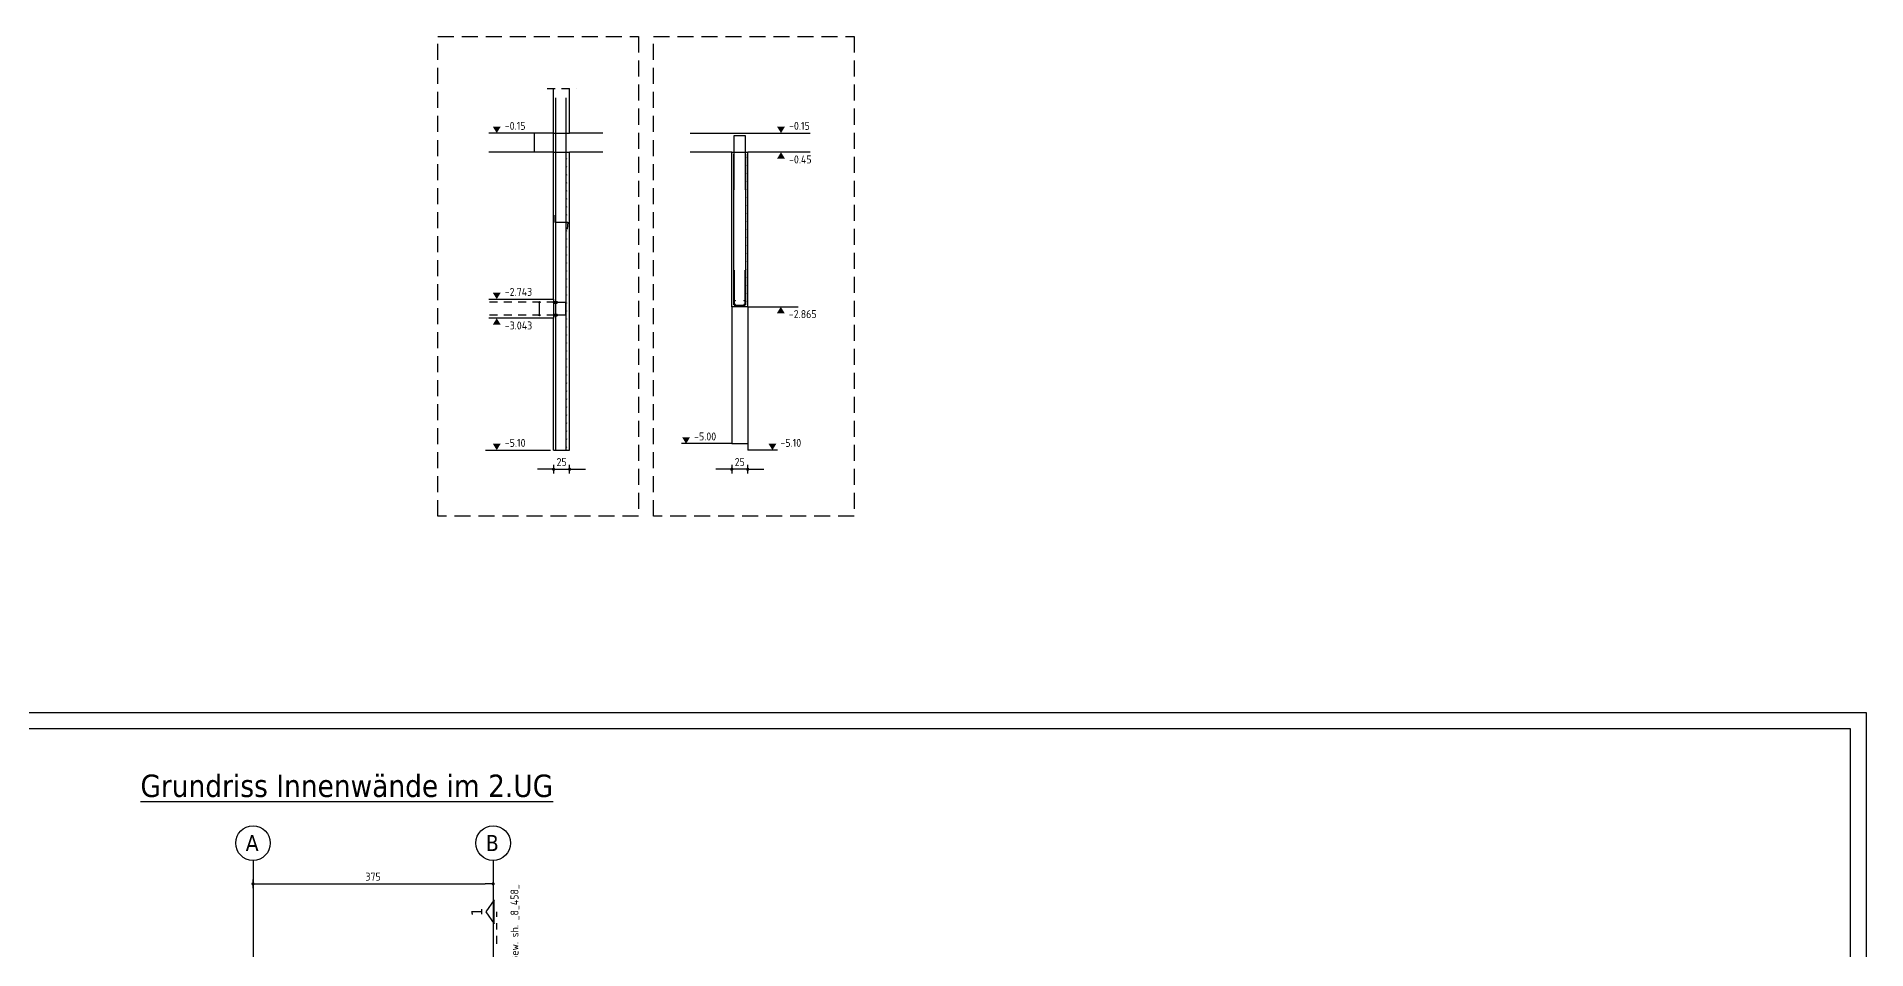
# Model space of a CAD drawing. Extents: x -12 to 78.8, y 0 to 40.3.
# Drawn here: x 30.87 to 59.45, y 26 to 40.26 of the extents above; entities that cross this region are included whole.
import ezdxf
from ezdxf.enums import TextEntityAlignment as Align

# ---------------------------------------------------------------- set-up
doc = ezdxf.new("R2010")
doc.units = 0
doc.header["$LTSCALE"] = 0.5
for name, pattern in [('AUSGEZOGEN', [1000.01, 1000, 0.01]), ('DASHDOTSMALL', [1.05, 0.5, -0.25, 0.05, -0.25]), ('HIDDEN', [0.375, 0.25, -0.125]), ('STRICHLINIE', [0.75, 0.5, -0.25]), ('STRICHPUNKT2', [0.55, 0.25, -0.125, 0.05, -0.125])]:
    doc.linetypes.add(name, pattern=pattern)
for name, color, linetype in [('ACHSEN', 7, 'Continuous'), ('AFU', 7, 'Continuous'), ('BETON', 7, 'Continuous'), ('DETAIL', 7, 'Continuous'), ('HILFE', 7, 'Continuous'), ('koten', 7, 'Continuous'), ('LENTON', 7, 'Continuous'), ('MASSE', 7, 'Continuous'), ('OBJEKT', 7, 'Continuous'), ('RAHMEN', 7, 'Continuous'), ('RND', 7, 'Continuous'), ('SCHNITTE', 7, 'Continuous'), ('SFP_Achsen', 7, 'Continuous'), ('TEXT', 7, 'Continuous')]:
    doc.layers.add(name, color=color, linetype=linetype)
doc.layers.add('NOPLOT', color=7, linetype='Continuous', plot=False)
doc.styles.add('helv', font='tahoma.ttf')
doc.styles.add('txt', font='isocp.shx')
doc.linetypes.add('AFU_50K', pattern='A,0.15,["/",Standard,S=0.2,R=0,X=-0.01,Y=-0.1],0.07,["/",Standard,S=0.2,R=0,X=-0.01,Y=-0.1],0.15', length=0.37)
doc.dimstyles.new('DOT_I', dxfattribs={"dimscale": 0.5, "dimtxt": 0.25, "dimasz": 0.25, "dimexe": 0.1, "dimexo": 0.3, "dimgap": 0.1, "dimtad": 1, "dimdec": 3, "dimzin": 3, "dimtxsty": 'txt', "dimblk": 'DOT', "dimblk1": 'DOT', "dimblk2": 'DOT', "dimsah": 1, "dimcen": 0.1, "dimse1": 1, "dimse2": 1, "dimazin": 0, "dimtfac": 1, "dimtdec": 4, "dimtix": 1, "dimtmove": 2, "dimatfit": 3, "dimfxl": 0, "dimtvp": 1, "dimtolj": 1, "dimtzin": 0, "dimarcsym": 0})

# ---------------------------------------------------------------- blocks, each defined once
blk = doc.blocks.new('SCHN-2')
at = {"layer": 'SCHNITTE', "color": 6, "linetype": 'Continuous'}
blk.add_lwpolyline([(0.378, 0.088), (0, 0.34), (-0.378, 0.088)], close=True, dxfattribs=at)
at = {"layer": 'SCHNITTE', "color": 1, "linetype": 'DASHDOTSMALL', "style": 'helv'}
blk.add_attdef('SCHN-2', text='', height=0.35, dxfattribs=at).set_placement((0, 0.45), align=Align.CENTER)
blk = doc.blocks.new('okrd_o')
at = {"layer": 'koten', "color": 7, "linetype": 'Continuous'}
blk.add_solid([(-0.125, 0.202), (0.125, 0.202), (0, 0)], dxfattribs=at)
at = {"layer": 'koten', "style": 'txt'}
blk.add_attdef('OKRD', (0.25, 0.1), '', height=0.25, dxfattribs=at)
blk = doc.blocks.new('okrd_u')
at = {"layer": 'koten', "color": 7, "linetype": 'Continuous'}
blk.add_solid([(-0.125, -0.202), (0.125, -0.202), (0, 0)], dxfattribs=at)
at = {"layer": 'koten', "style": 'txt'}
blk.add_attdef('OKRD', (0.25, -0.35), '', height=0.25, dxfattribs=at)
blk = doc.blocks.new('DOT')
at = {"layer": 'MASSE', "color": 7, "linetype": 'Continuous'}
for p, q in [((0, 0), (-1, 0)), ((0, 0.54), (0, -0.54))]:
    blk.add_line(p, q, dxfattribs=at)
at = {"layer": 'MASSE', "color": 7, "linetype": 'Continuous', "const_width": 0.2}
blk.add_lwpolyline([(-0.1, 0, 1), (0.1, 0, 1)], format="xyb", close=True, dxfattribs=at)
blk = doc.blocks.new('*D22')
at = {"layer": 'Defpoints', "color": 0, "linetype": 'AUSGEZOGEN', "transparency": 16777216}
for p in [(38.946, 33.501), (39.196, 33.501), (39.196, 33.501)]:
    blk.add_point(p, dxfattribs=at)
at = {"layer": 'MASSE', "color": 0, "linetype": 'AUSGEZOGEN', "lineweight": -2, "transparency": 16777216}
for p, q in [((38.821, 33.501), (38.696, 33.501)), ((38.946, 33.501), (39.196, 33.501)), ((39.321, 33.501), (39.446, 33.501))]:
    blk.add_line(p, q, dxfattribs=at)
at = {"layer": 'MASSE', "color": 0, "linetype": 'AUSGEZOGEN', "lineweight": -2, "transparency": 16777216, "xscale": 0.125, "yscale": 0.125, "zscale": 0.125}
blk.add_blockref('DOT', (38.946, 33.501), dxfattribs=at)
at = {"layer": 'MASSE', "color": 0, "linetype": 'AUSGEZOGEN', "lineweight": -2, "transparency": 16777216, "xscale": 0.125, "yscale": 0.125, "zscale": 0.125, "rotation": 180}
blk.add_blockref('DOT', (39.196, 33.501), dxfattribs=at)
at = {"layer": 'MASSE', "color": 0, "linetype": 'AUSGEZOGEN', "transparency": 16777216, "insert": (39.071, 33.614), "char_height": 0.125, "attachment_point": 5, "style": 'txt'}
blk.add_mtext('\\A1;25', dxfattribs=at)
blk = doc.blocks.new('*D23')
at = {"layer": 'Defpoints', "color": 0, "linetype": 'AUSGEZOGEN', "transparency": 16777216}
for p in [(41.728, 33.501), (41.728, 33.501), (41.978, 33.501)]:
    blk.add_point(p, dxfattribs=at)
at = {"layer": 'MASSE', "color": 0, "linetype": 'AUSGEZOGEN', "lineweight": -2, "transparency": 16777216}
for p, q in [((41.603, 33.501), (41.478, 33.501)), ((41.978, 33.501), (41.728, 33.501)), ((42.103, 33.501), (42.228, 33.501))]:
    blk.add_line(p, q, dxfattribs=at)
at = {"layer": 'MASSE', "color": 0, "linetype": 'AUSGEZOGEN', "lineweight": -2, "transparency": 16777216, "xscale": 0.125, "yscale": 0.125, "zscale": 0.125}
blk.add_blockref('DOT', (41.728, 33.501), dxfattribs=at)
at = {"layer": 'MASSE', "color": 0, "linetype": 'AUSGEZOGEN', "lineweight": -2, "transparency": 16777216, "xscale": 0.125, "yscale": 0.125, "zscale": 0.125, "rotation": 180}
blk.add_blockref('DOT', (41.978, 33.501), dxfattribs=at)
at = {"layer": 'MASSE', "color": 0, "linetype": 'AUSGEZOGEN', "transparency": 16777216, "insert": (41.853, 33.614), "char_height": 0.125, "attachment_point": 5, "style": 'txt'}
blk.add_mtext('\\A1;25', dxfattribs=at)
blk = doc.blocks.new('*D26')
at = {"layer": 'Defpoints', "color": 0, "linetype": 'AUSGEZOGEN', "transparency": 16777216}
for p in [(34.251, 27.028), (38.001, 27.028), (38.001, 27.028)]:
    blk.add_point(p, dxfattribs=at)
at = {"layer": 'MASSE', "color": 0, "linetype": 'AUSGEZOGEN', "lineweight": -2, "transparency": 16777216}
blk.add_line((34.376, 27.028), (37.876, 27.028), dxfattribs=at)
at = {"layer": 'MASSE', "color": 0, "linetype": 'AUSGEZOGEN', "lineweight": -2, "transparency": 16777216, "xscale": 0.125, "yscale": 0.125, "zscale": 0.125, "rotation": 180}
blk.add_blockref('DOT', (34.251, 27.028), dxfattribs=at)
at = {"layer": 'MASSE', "color": 0, "linetype": 'AUSGEZOGEN', "lineweight": -2, "transparency": 16777216, "xscale": 0.125, "yscale": 0.125, "zscale": 0.125}
blk.add_blockref('DOT', (38.001, 27.028), dxfattribs=at)
at = {"layer": 'MASSE', "color": 0, "linetype": 'AUSGEZOGEN', "transparency": 16777216, "insert": (36.126, 27.141), "char_height": 0.125, "attachment_point": 5, "style": 'txt'}
blk.add_mtext('\\A1;375', dxfattribs=at)
blk = doc.blocks.new('A1-35-0')
at = {"layer": 'RAHMEN'}
for p, q in [((118.9, 59.4), (0, 59.4)), ((118.9, 0), (118.9, 59.4))]:
    blk.add_line(p, q, dxfattribs=at)
at = {"layer": 'RAHMEN', "color": 5}
for p, q in [((118.4, 58.9), (2, 58.9)), ((118.4, 0.5), (118.4, 58.9))]:
    blk.add_line(p, q, dxfattribs=at)

msp = doc.modelspace()

# ---------------------------------------------------------------- linework, layer by layer
at = {"layer": 'ACHSEN', "color": 140, "linetype": 'AUSGEZOGEN'}
for p, q in [((34.2508, 27.3946), (34.2508, 25.4913)), ((38.0008, 27.3946), (38.0008, 25.4913))]:
    msp.add_line(p, q, dxfattribs=at)
at = {"layer": 'AFU', "color": 8, "linetype": 'AFU_50K'}
for p, q in [((38.9458, 38.7513), (39.1958, 38.7513)), ((38.9458, 38.4513), (39.1958, 38.4513)), ((41.7282, 38.4513), (41.9782, 38.4513)), ((38.9458, 36.1587), (38.9458, 35.8587)), ((38.9458, 33.8013), (39.1958, 33.8013)), ((41.7282, 33.9013), (41.9782, 33.9013))]:
    msp.add_line(p, q, dxfattribs=at)
at = {"layer": 'BETON', "color": 6, "linetype": 'AUSGEZOGEN'}
for p, q in [((38.9458, 36.1587), (38.9458, 39.4446)), ((39.1958, 38.7513), (39.1958, 39.4446)), ((38.6458, 38.7513), (37.9316, 38.7513)), ((38.6458, 38.4513), (38.6458, 38.7513)), ((39.7129, 38.7513), (39.1958, 38.7513)), ((41.0793, 38.7513), (42.9509, 38.7513)), ((38.6458, 38.4513), (37.9316, 38.4513)), ((39.1958, 33.8013), (39.1958, 38.4513)), ((39.7129, 38.4513), (39.1958, 38.4513)), ((41.7282, 38.4513), (41.0793, 38.4513)), ((41.7282, 36.0363), (41.7282, 38.4513)), ((42.9509, 38.4513), (41.9782, 38.4513)), ((41.9782, 36.0363), (41.9782, 38.4513)), ((37.9316, 36.1587), (38.9458, 36.1587)), ((41.9782, 36.0363), (41.7282, 36.0363)), ((38.9458, 35.8587), (37.9316, 35.8587)), ((38.9458, 33.8013), (38.9458, 35.8587))]:
    msp.add_line(p, q, dxfattribs=at)
at = {"layer": 'DETAIL', "color": 102, "linetype": 'STRICHLINIE'}
for points in [[(37.1375, 32.7677), (37.1375, 40.2571), (40.2733, 40.2571), (40.2733, 32.7677)], [(40.5057, 32.7677), (40.5057, 40.2571), (43.6415, 40.2571), (43.6415, 32.7677)]]:
    msp.add_lwpolyline(points, close=True, dxfattribs=at)
at = {"layer": 'HILFE', "color": 102, "linetype": 'HIDDEN'}
msp.add_line((38.8458, 39.4446), (39.2958, 39.4446), dxfattribs=at)
at = {"layer": 'HILFE', "color": 102, "linetype": 'AUSGEZOGEN'}
for p, q in [((41.9782, 36.0363), (42.7642, 36.0363)), ((37.8835, 33.8013), (38.8995, 33.8013))]:
    msp.add_line(p, q, dxfattribs=at)
at = {"layer": 'LENTON', "color": 102}
for p, q in [((38.9458, 36.1214), (38.9458, 36.115)), ((38.9458, 36.1214), (38.9468, 36.1214)), ((38.9467, 36.1159), (38.9458, 36.117)), ((38.9458, 36.115), (38.9458, 36.1023)), ((38.9458, 36.1023), (38.9458, 36.096)), ((38.9458, 36.1003), (38.9467, 36.1015)), ((38.9458, 36.096), (38.9468, 36.096)), ((38.9467, 36.1015), (38.9467, 36.1159)), ((38.9671, 36.1137), (38.9467, 36.1159)), ((38.9467, 36.1159), (38.9467, 36.1015)), ((38.9467, 36.1015), (38.9671, 36.1037)), ((38.9476, 36.1199), (38.9468, 36.1214)), ((38.9468, 36.096), (38.9476, 36.0975)), ((38.9491, 36.1214), (38.9484, 36.1199)), ((38.9484, 36.0975), (38.9491, 36.096)), ((38.9491, 36.1214), (38.9996, 36.1214)), ((38.9491, 36.096), (38.9996, 36.096)), ((38.9671, 36.1037), (38.9671, 36.1137)), ((39.0003, 36.1159), (38.98, 36.1137)), ((38.98, 36.1137), (38.98, 36.1037)), ((38.98, 36.1037), (39.0003, 36.1015)), ((39.0013, 36.1197), (38.9996, 36.1214)), ((38.9996, 36.096), (39.0013, 36.0977)), ((39.0013, 36.117), (39.0003, 36.1159)), ((39.0003, 36.1159), (39.0003, 36.1015)), ((39.0003, 36.1015), (39.0003, 36.1159)), ((39.0003, 36.1015), (39.0013, 36.1003)), ((39.0013, 36.1197), (39.0013, 36.1182)), ((39.0013, 36.1182), (39.0013, 36.1087)), ((39.0013, 36.1087), (39.0013, 36.0992)), ((39.0013, 36.0992), (39.0013, 36.0977)), ((38.9458, 35.9214), (38.9458, 35.915)), ((38.9458, 35.9214), (38.9468, 35.9214)), ((38.9467, 35.9159), (38.9458, 35.917)), ((38.9458, 35.915), (38.9458, 35.9023)), ((38.9458, 35.9023), (38.9458, 35.896)), ((38.9458, 35.9003), (38.9467, 35.9015)), ((38.9458, 35.896), (38.9468, 35.896)), ((38.9467, 35.9015), (38.9467, 35.9159)), ((38.9671, 35.9137), (38.9467, 35.9159)), ((38.9467, 35.9159), (38.9467, 35.9015)), ((38.9467, 35.9015), (38.9671, 35.9037)), ((38.9476, 35.9199), (38.9468, 35.9214)), ((38.9468, 35.896), (38.9476, 35.8975)), ((38.9491, 35.9214), (38.9484, 35.9199)), ((38.9484, 35.8975), (38.9491, 35.896)), ((38.9491, 35.9214), (38.9996, 35.9214)), ((38.9491, 35.896), (38.9996, 35.896)), ((38.9671, 35.9037), (38.9671, 35.9137)), ((39.0003, 35.9159), (38.98, 35.9137)), ((38.98, 35.9137), (38.98, 35.9037)), ((38.98, 35.9037), (39.0003, 35.9015)), ((39.0013, 35.9197), (38.9996, 35.9214)), ((38.9996, 35.896), (39.0013, 35.8977)), ((39.0013, 35.917), (39.0003, 35.9159)), ((39.0003, 35.9159), (39.0003, 35.9015)), ((39.0003, 35.9015), (39.0003, 35.9159)), ((39.0003, 35.9015), (39.0013, 35.9003)), ((39.0013, 35.9197), (39.0013, 35.9182)), ((39.0013, 35.9182), (39.0013, 35.9087)), ((39.0013, 35.9087), (39.0013, 35.8992)), ((39.0013, 35.8992), (39.0013, 35.8977))]:
    msp.add_line(p, q, dxfattribs=at)
for centre, start, end in [((38.948, 36.12), 207.50004, 332.49996), ((38.948, 36.0973), 27.50006, 152.49994), ((38.948, 35.92), 207.50004, 332.49996), ((38.948, 35.8973), 27.50006, 152.49994)]:
    msp.add_arc(centre, 0.00041, start, end, dxfattribs=at)
at = {"layer": 'NOPLOT', "color": 191, "linetype": 'Continuous'}
msp.add_line((38.7233, 35.9087), (38.7233, 36.1087), dxfattribs=at)
for centre, radius in [((38.7233, 36.1087), 0.011), ((38.7233, 36.1087), 0.007), ((38.7233, 35.9087), 0.011), ((38.7233, 35.9087), 0.007)]:
    msp.add_circle(centre, radius, dxfattribs=at)
at = {"layer": 'OBJEKT', "color": 7, "linetype": 'AUSGEZOGEN'}
for p, q in [((38.9458, 38.7513), (38.6458, 38.7513)), ((38.9458, 38.4513), (38.6458, 38.4513)), ((41.7282, 36.0363), (41.7282, 33.9013)), ((41.9782, 36.0363), (41.9782, 33.8013)), ((41.7282, 33.9013), (40.945, 33.9013)), ((42.445, 33.8013), (41.9782, 33.8013))]:
    msp.add_line(p, q, dxfattribs=at)
at = {"layer": 'RND', "color": 1, "linetype": 'AUSGEZOGEN'}
for points in [[(38.9828, 33.8013), (38.9828, 39.3013)], [(39.1438, 33.8013), (39.1438, 39.3013)], [(41.7682, 37.865), (41.7682, 38.715), (41.9382, 38.715), (41.9382, 37.865)], [(41.7603, 36.0711), (41.7603, 38.4211)], [(41.9461, 36.0711), (41.9461, 38.4211)], [(38.967, 37.4705), (38.967, 37.3605), (39.167, 37.3605), (39.1574, 37.2509)], [(41.7682, 36.6113), (41.7682, 36.0613), (41.9382, 36.0613), (41.9382, 36.6113)], [(38.98, 36.1087), (39.13, 36.1087), (39.13, 35.9087), (38.98, 35.9087)]]:
    msp.add_lwpolyline(points, dxfattribs=at)
at = {"layer": 'RND', "color": 7, "linetype": 'AUSGEZOGEN'}
for points, const_width in [([(38.9795, 38.3477, -1), (38.9725, 38.3477, -1)], 0.007), ([(39.1555, 38.3477, -1), (39.1485, 38.3477, -1)], 0.007), ([(41.7506, 38.3686, 1), (41.7576, 38.3686, 1)], 0.007), ([(41.9499, 38.3686, 1), (41.9569, 38.3686, 1)], 0.007), ([(38.9795, 38.2227, -1), (38.9725, 38.2227, -1)], 0.007), ([(38.9795, 38.0977, -1), (38.9725, 38.0977, -1)], 0.007), ([(39.1555, 38.2227, -1), (39.1485, 38.2227, -1)], 0.007), ([(39.1555, 38.0977, -1), (39.1485, 38.0977, -1)], 0.007), ([(41.7506, 38.2436, 1), (41.7576, 38.2436, 1)], 0.007), ([(41.7506, 38.1186, 1), (41.7576, 38.1186, 1)], 0.007), ([(41.9499, 38.2436, 1), (41.9569, 38.2436, 1)], 0.007), ([(41.9499, 38.1186, 1), (41.9569, 38.1186, 1)], 0.007), ([(38.9795, 37.9727, -1), (38.9725, 37.9727, -1)], 0.007), ([(38.9795, 37.8477, -1), (38.9725, 37.8477, -1)], 0.007), ([(38.9795, 37.7227, -1), (38.9725, 37.7227, -1)], 0.007), ([(39.1555, 37.9727, -1), (39.1485, 37.9727, -1)], 0.007), ([(39.1555, 37.8477, -1), (39.1485, 37.8477, -1)], 0.007), ([(39.1555, 37.7227, -1), (39.1485, 37.7227, -1)], 0.007), ([(41.7506, 37.9936, 1), (41.7576, 37.9936, 1)], 0.007), ([(41.7506, 37.8686, 1), (41.7576, 37.8686, 1)], 0.007), ([(41.7506, 37.7436, 1), (41.7576, 37.7436, 1)], 0.007), ([(41.9499, 37.9936, 1), (41.9569, 37.9936, 1)], 0.007), ([(41.9499, 37.8686, 1), (41.9569, 37.8686, 1)], 0.007), ([(41.9499, 37.7436, 1), (41.9569, 37.7436, 1)], 0.007), ([(38.9795, 37.5977, -1), (38.9725, 37.5977, -1)], 0.007), ([(38.9795, 37.4727, -1), (38.9725, 37.4727, -1)], 0.007), ([(39.1555, 37.5977, -1), (39.1485, 37.5977, -1)], 0.007), ([(39.1555, 37.4727, -1), (39.1485, 37.4727, -1)], 0.007), ([(41.7506, 37.6186, 1), (41.7576, 37.6186, 1)], 0.007), ([(41.7506, 37.4936, 1), (41.7576, 37.4936, 1)], 0.007), ([(41.9499, 37.6186, 1), (41.9569, 37.6186, 1)], 0.007), ([(41.9499, 37.4936, 1), (41.9569, 37.4936, 1)], 0.007), ([(38.9795, 37.3477, -1), (38.9725, 37.3477, -1)], 0.007), ([(38.9795, 37.2227, -1), (38.9725, 37.2227, -1)], 0.007), ([(39.1555, 37.3477, -1), (39.1485, 37.3477, -1)], 0.007), ([(39.1555, 37.2227, -1), (39.1485, 37.2227, -1)], 0.007), ([(41.7506, 37.3686, 1), (41.7576, 37.3686, 1)], 0.007), ([(41.7506, 37.2436, 1), (41.7576, 37.2436, 1)], 0.007), ([(41.9499, 37.3686, 1), (41.9569, 37.3686, 1)], 0.007), ([(41.9499, 37.2436, 1), (41.9569, 37.2436, 1)], 0.007), ([(38.9795, 37.0977, -1), (38.9725, 37.0977, -1)], 0.007), ([(38.9795, 36.9727, -1), (38.9725, 36.9727, -1)], 0.007), ([(39.1555, 37.0977, -1), (39.1485, 37.0977, -1)], 0.007), ([(39.1555, 36.9727, -1), (39.1485, 36.9727, -1)], 0.007), ([(41.7506, 37.1186, 1), (41.7576, 37.1186, 1)], 0.007), ([(41.7506, 36.9936, 1), (41.7576, 36.9936, 1)], 0.007), ([(41.7506, 36.8686, 1), (41.7576, 36.8686, 1)], 0.007), ([(41.9499, 37.1186, 1), (41.9569, 37.1186, 1)], 0.007), ([(41.9499, 36.9936, 1), (41.9569, 36.9936, 1)], 0.007), ([(41.9499, 36.8686, 1), (41.9569, 36.8686, 1)], 0.007), ([(38.9795, 36.8477, -1), (38.9725, 36.8477, -1)], 0.007), ([(38.9795, 36.7227, -1), (38.9725, 36.7227, -1)], 0.007), ([(38.9795, 36.5977, -1), (38.9725, 36.5977, -1)], 0.007), ([(39.1555, 36.8477, -1), (39.1485, 36.8477, -1)], 0.007), ([(39.1555, 36.7227, -1), (39.1485, 36.7227, -1)], 0.007), ([(39.1555, 36.5977, -1), (39.1485, 36.5977, -1)], 0.007), ([(41.7506, 36.7436, 1), (41.7576, 36.7436, 1)], 0.007), ([(41.7506, 36.6186, 1), (41.7576, 36.6186, 1)], 0.007), ([(41.9499, 36.7436, 1), (41.9569, 36.7436, 1)], 0.007), ([(41.9499, 36.6186, 1), (41.9569, 36.6186, 1)], 0.007), ([(38.9795, 36.4727, -1), (38.9725, 36.4727, -1)], 0.007), ([(38.9795, 36.3477, -1), (38.9725, 36.3477, -1)], 0.007), ([(39.1555, 36.4727, -1), (39.1485, 36.4727, -1)], 0.007), ([(39.1555, 36.3477, -1), (39.1485, 36.3477, -1)], 0.007), ([(41.7506, 36.4936, 1), (41.7576, 36.4936, 1)], 0.007), ([(41.7506, 36.3686, 1), (41.7576, 36.3686, 1)], 0.007), ([(41.9499, 36.4936, 1), (41.9569, 36.4936, 1)], 0.007), ([(41.9499, 36.3686, 1), (41.9569, 36.3686, 1)], 0.007), ([(38.9795, 36.2227, -1), (38.9725, 36.2227, -1)], 0.007), ([(38.9795, 36.0977, -1), (38.9725, 36.0977, -1)], 0.007), ([(39.1555, 36.2227, -1), (39.1485, 36.2227, -1)], 0.007), ([(39.1555, 36.0977, -1), (39.1485, 36.0977, -1)], 0.007), ([(41.7506, 36.2436, 1), (41.7576, 36.2436, 1)], 0.007), ([(41.7506, 36.1186, 1), (41.7576, 36.1186, 1)], 0.007), ([(41.778, 36.1348, 1), (41.788, 36.1348, 1)], 0.01), ([(41.778, 36.0798, 1), (41.788, 36.0798, 1)], 0.01), ([(41.9157, 36.1348, 1), (41.9257, 36.1348, 1)], 0.01), ([(41.9157, 36.0798, 1), (41.9257, 36.0798, 1)], 0.01), ([(41.9499, 36.2436, 1), (41.9569, 36.2436, 1)], 0.007), ([(41.9499, 36.1186, 1), (41.9569, 36.1186, 1)], 0.007), ([(38.9795, 35.9727, -1), (38.9725, 35.9727, -1)], 0.007), ([(38.9795, 35.8977, -1), (38.9725, 35.8977, -1)], 0.007), ([(38.9795, 35.8477, -1), (38.9725, 35.8477, -1)], 0.007), ([(38.9795, 35.7227, -1), (38.9725, 35.7227, -1)], 0.007), ([(39.1555, 35.9727, -1), (39.1485, 35.9727, -1)], 0.007), ([(39.1555, 35.8477, -1), (39.1485, 35.8477, -1)], 0.007), ([(39.1555, 35.7227, -1), (39.1485, 35.7227, -1)], 0.007), ([(38.9795, 35.5977, -1), (38.9725, 35.5977, -1)], 0.007), ([(38.9795, 35.4727, -1), (38.9725, 35.4727, -1)], 0.007), ([(39.1555, 35.5977, -1), (39.1485, 35.5977, -1)], 0.007), ([(39.1555, 35.4727, -1), (39.1485, 35.4727, -1)], 0.007), ([(38.9795, 35.3477, -1), (38.9725, 35.3477, -1)], 0.007), ([(38.9795, 35.2227, -1), (38.9725, 35.2227, -1)], 0.007), ([(39.1555, 35.3477, -1), (39.1485, 35.3477, -1)], 0.007), ([(39.1555, 35.2227, -1), (39.1485, 35.2227, -1)], 0.007), ([(38.9795, 35.0977, -1), (38.9725, 35.0977, -1)], 0.007), ([(38.9795, 34.9727, -1), (38.9725, 34.9727, -1)], 0.007), ([(39.1555, 35.0977, -1), (39.1485, 35.0977, -1)], 0.007), ([(39.1555, 34.9727, -1), (39.1485, 34.9727, -1)], 0.007), ([(38.9795, 34.8477, -1), (38.9725, 34.8477, -1)], 0.007), ([(38.9795, 34.7227, -1), (38.9725, 34.7227, -1)], 0.007), ([(38.9795, 34.5977, -1), (38.9725, 34.5977, -1)], 0.007), ([(39.1555, 34.8477, -1), (39.1485, 34.8477, -1)], 0.007), ([(39.1555, 34.7227, -1), (39.1485, 34.7227, -1)], 0.007), ([(39.1555, 34.5977, -1), (39.1485, 34.5977, -1)], 0.007), ([(38.9795, 34.4727, -1), (38.9725, 34.4727, -1)], 0.007), ([(38.9795, 34.3477, -1), (38.9725, 34.3477, -1)], 0.007), ([(39.1555, 34.4727, -1), (39.1485, 34.4727, -1)], 0.007), ([(39.1555, 34.3477, -1), (39.1485, 34.3477, -1)], 0.007), ([(38.9795, 34.2227, -1), (38.9725, 34.2227, -1)], 0.007), ([(38.9795, 34.0977, -1), (38.9725, 34.0977, -1)], 0.007), ([(39.1555, 34.2227, -1), (39.1485, 34.2227, -1)], 0.007), ([(39.1555, 34.0977, -1), (39.1485, 34.0977, -1)], 0.007), ([(38.9795, 33.9727, -1), (38.9725, 33.9727, -1)], 0.007), ([(38.9795, 33.8477, -1), (38.9725, 33.8477, -1)], 0.007), ([(39.1555, 33.9727, -1), (39.1485, 33.9727, -1)], 0.007), ([(39.1555, 33.8477, -1), (39.1485, 33.8477, -1)], 0.007)]:
    msp.add_lwpolyline(points, format="xyb", close=True, dxfattribs=dict(at, const_width=const_width))
at = {"layer": 'RND', "color": 1, "linetype": 'HIDDEN'}
for points in [[(38.9671, 36.1087), (37.9393, 36.1087)], [(38.9671, 35.9087), (37.9393, 35.9087)]]:
    msp.add_lwpolyline(points, dxfattribs=at)
at = {"layer": 'SCHNITTE', "color": 6, "linetype": 'STRICHPUNKT2'}
msp.add_line((38.059, 26.0905), (38.059, 26.5905), dxfattribs=at)
at = {"layer": 'SFP_Achsen', "color": 7, "linetype": 'AUSGEZOGEN'}
for centre in [(34.2508, 27.6651), (38.0008, 27.6651)]:
    msp.add_circle(centre, 0.2705, dxfattribs=at)

# ---------------------------------------------------------------- block references
at = {"layer": 'koten', "color": 7, "linetype": 'AUSGEZOGEN'}
ref = msp.add_blockref('okrd_o', (38.0578, 38.7513), dxfattribs=dict(at, xscale=0.5, yscale=0.5, zscale=0.5))
ref.add_attrib('OKRD', '-0.15', (38.1828, 38.8013), dxfattribs={"layer": '0', "color": 0, "linetype": 'ByBlock', "height": 0.125, "style": 'txt'})
ref = msp.add_blockref('okrd_o', (42.4976, 38.7513), dxfattribs=dict(at, xscale=0.5, yscale=0.5, zscale=0.5))
ref.add_attrib('OKRD', '-0.15', (42.6226, 38.8013), dxfattribs={"layer": '0', "color": 0, "linetype": 'ByBlock', "height": 0.125, "style": 'txt'})
at = {"layer": 'koten', "color": 7, "linetype": 'HIDDEN'}
ref = msp.add_blockref('okrd_u', (42.4976, 38.4513), dxfattribs=dict(at, xscale=0.5, yscale=0.5, zscale=0.5))
ref.add_attrib('OKRD', '-0.45', (42.6226, 38.2763), dxfattribs={"layer": '0', "color": 0, "linetype": 'ByBlock', "height": 0.125, "style": 'txt'})
at = {"layer": 'koten', "color": 7, "linetype": 'AUSGEZOGEN', "xscale": 0.5, "yscale": 0.5, "zscale": 0.5}
for name, p, values in [('okrd_o', (38.0578, 36.1587), {'OKRD': '-2.743'}), ('okrd_u', (38.0578, 35.8587), {'OKRD': '-3.043'})]:
    msp.add_blockref(name, p, dxfattribs=at).add_auto_attribs(values)
at = {"layer": 'koten', "color": 102, "linetype": 'AUSGEZOGEN', "xscale": 0.5, "yscale": 0.5, "zscale": 0.5}
for name, p, values in [('okrd_u', (42.4944, 36.0363), {'OKRD': '-2.865'}), ('okrd_o', (38.0578, 33.8013), {'OKRD': '-5.10'})]:
    msp.add_blockref(name, p, dxfattribs=at).add_auto_attribs(values)
at = {"layer": 'koten', "color": 191, "linetype": 'AUSGEZOGEN', "xscale": 0.5, "yscale": 0.5, "zscale": 0.5}
for p, values in [((41.015, 33.9013), {'OKRD': '-5.00'}), ((42.3635, 33.8013), {'OKRD': '-5.10'})]:
    msp.add_blockref('okrd_o', p, dxfattribs=at).add_auto_attribs(values)
at = {"layer": 'RAHMEN', "color": 1, "linetype": 'AUSGEZOGEN', "xscale": 0.5, "yscale": 0.5, "zscale": 0.5}
msp.add_blockref('A1-35-0', (0, 0), dxfattribs=at)
at = {"layer": 'SCHNITTE', "color": 6, "linetype": 'STRICHPUNKT2', "xscale": 0.5, "yscale": 0.5, "zscale": 0.5, "rotation": 90}
msp.add_blockref('SCHN-2', (38.059, 26.5905), dxfattribs=at).add_auto_attribs({'SCHN-2': '1'})

# ---------------------------------------------------------------- texts
at = {"layer": 'SFP_Achsen', "color": 6, "linetype": 'AUSGEZOGEN', "style": 'helv'}
for s, p in [('A', (34.1367, 27.5407)), ('B', (37.8867, 27.5407))]:
    msp.add_text(s, height=0.25, dxfattribs=at).set_placement(p)
at = {"layer": 'TEXT', "color": 5, "linetype": 'AUSGEZOGEN', "style": 'helv'}
msp.add_text('%%UGrundriss Innenwände im 2.UG%%U ', height=0.35, dxfattribs=at).set_placement((32.4929, 28.3845))
at = {"layer": 'TEXT', "color": 7, "linetype": 'AUSGEZOGEN', "style": 'txt'}
msp.add_text('Wand Bew. sh. _8_458_', height=0.125, rotation=90, dxfattribs=at).set_placement((38.3976, 25.3709))

# ---------------------------------------------------------------- dimensions: what is measured, and where the dimension line sits
at = {"layer": 'MASSE', "color": 7, "linetype": 'AUSGEZOGEN'}
for base, p1, p2, picture, middle in [((39.1958, 33.5013), (38.9458, 33.5013), (39.1958, 33.5013), '*D22', (39.0708, 33.6138)), ((41.7282, 33.5013), (41.9782, 33.5013), (41.7282, 33.5013), '*D23', (41.8532, 33.6138)), ((38.0008, 27.0282), (34.2508, 27.0282), (38.0008, 27.0282), '*D26', (36.1258, 27.1407))]:
    dim = msp.add_linear_dim(base=base, p1=p1, p2=p2, dimstyle='DOT_I', override={"dimdec": 0, "dimlfac": 100}, dxfattribs=at)
    dim.commit()
    dim.dimension.update_dxf_attribs({"geometry": picture, "text_midpoint": middle})

doc.saveas('drawing.dxf')
